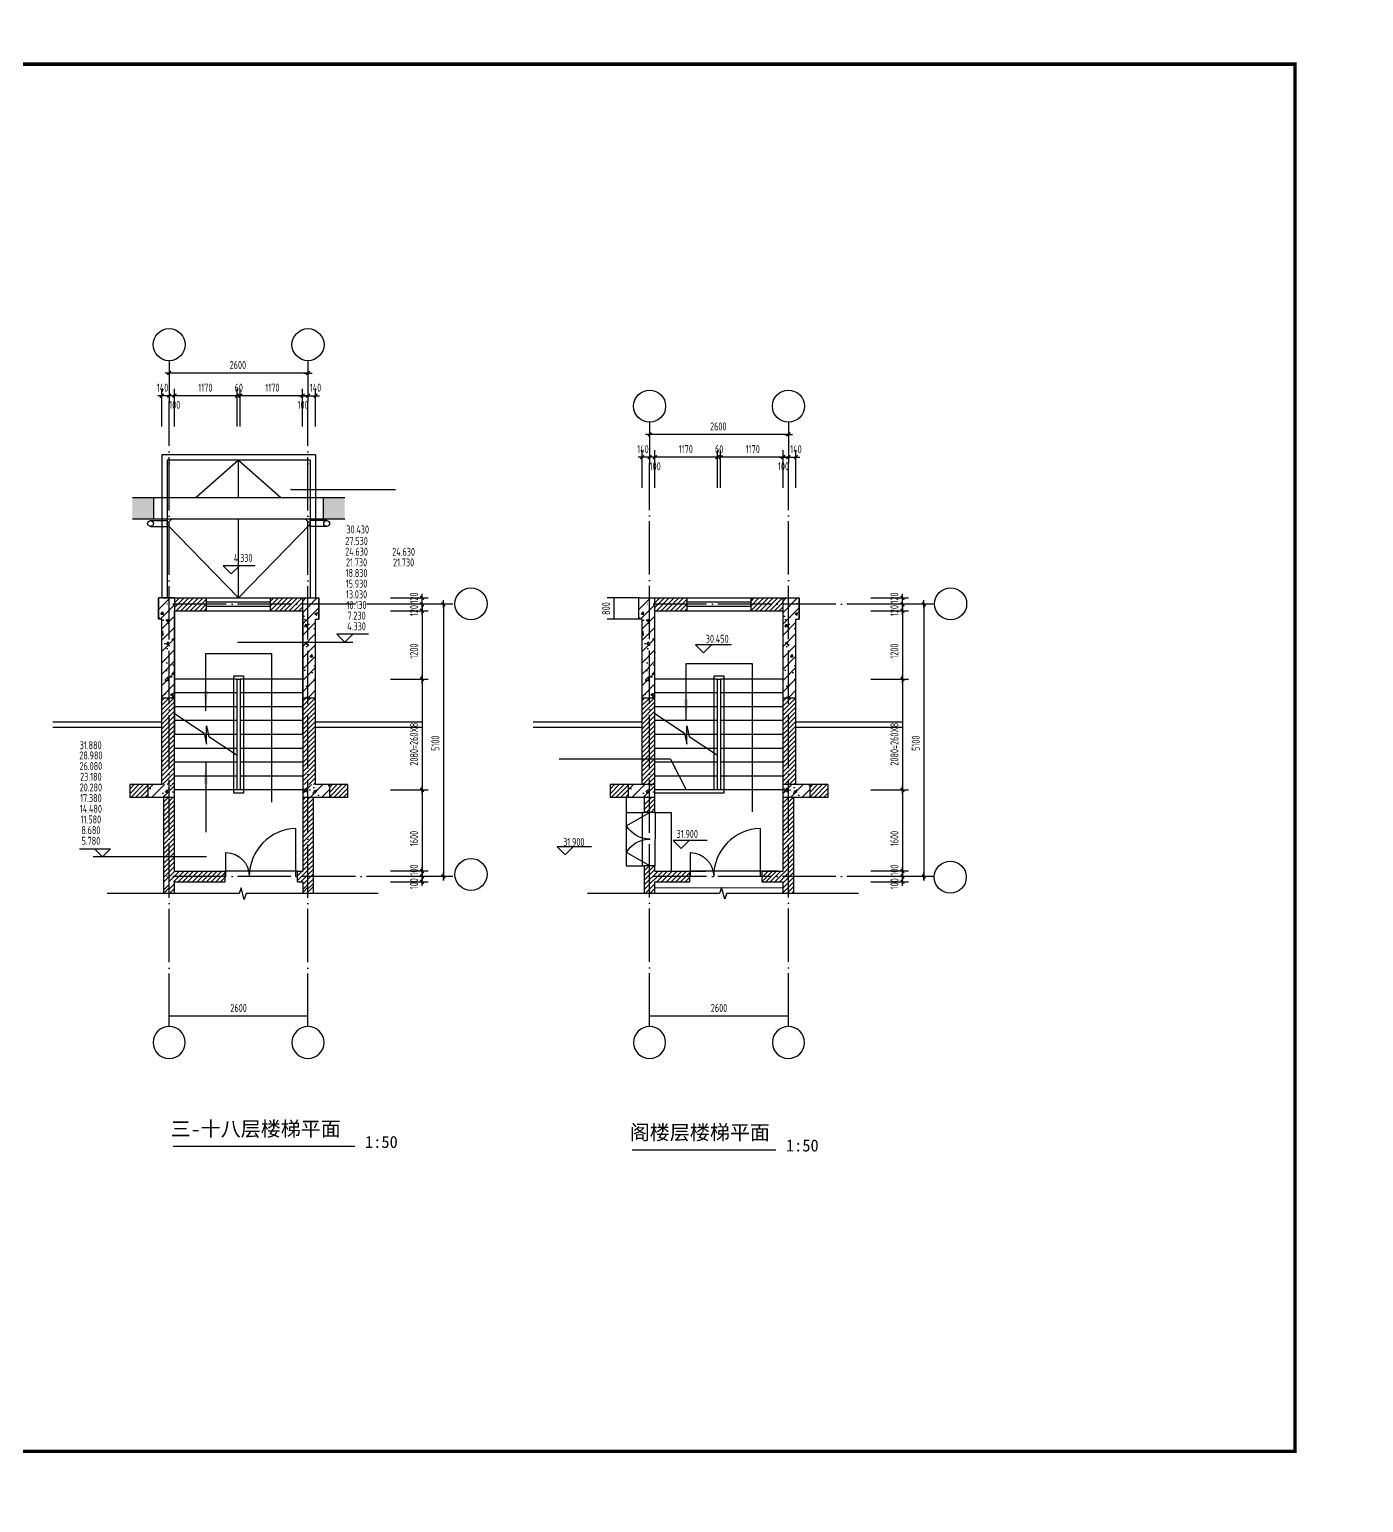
# Model space of a CAD drawing. Extents: x -726032 to 135930, y -151624 to 587044.
# Drawn here: x -198558 to -148574, y 331038 to 386256 of the extents above; entities that cross this region are included whole.
import ezdxf
from ezdxf.enums import TextEntityAlignment as Align

# ---------------------------------------------------------------- set-up
doc = ezdxf.new("R2010")
doc.units = 0
doc.header["$LTSCALE"] = 1000
doc.header["$MEASUREMENT"] = 0
doc.linetypes.add('DOTE', pattern=[2.42, 2, -0.2, 0.02, -0.2])
doc.layers.get('0').update_dxf_attribs({"linetype": 'CONTINUOUS'})
doc.layers.get('DEFPOINTS').update_dxf_attribs({"color": 1, "linetype": 'CONTINUOUS'})
for name, color, linetype in [('AXIS', 245, 'CONTINUOUS'), ('AXIS_TEXT', 7, 'CONTINUOUS'), ('COLUMN', 170, 'CONTINUOUS'), ('DOTE', 8, 'DOTE'), ('LAYER1', 7, 'CONTINUOUS'), ('PUB_DIM', 245, 'CONTINUOUS'), ('PUB_TITLE', 1, 'CONTINUOUS'), ('ROOF', 4, 'CONTINUOUS'), ('WALL', 255, 'CONTINUOUS'), ('WINDOW', 155, 'CONTINUOUS'), ('WINDOW_TEXT', 7, 'CONTINUOUS'), ('排水', 245, 'CONTINUOUS'), ('构架', 4, 'CONTINUOUS')]:
    doc.layers.add(name, color=color, linetype=linetype)
doc.styles.add('-黑体', font='')
doc.styles.add('COMPLEX', font='COMPLEX')
doc.styles.add('DIM_FONT', font='isocp.shx', dxfattribs={"width": 0.8})
doc.styles.add('SIMPLEX', font='SIMPLEX.SHX')
doc.styles.get('-黑体').set_extended_font_data('SimHei')
doc.dimstyles.new('AXIS', dxfattribs={"dimtxt": 300, "dimasz": 1, "dimexe": 250, "dimexo": 300, "dimgap": 150, "dimtad": 1, "dimdec": 0, "dimzin": 0, "dimdsep": 46, "dimtxsty": 'DIM_FONT', "dimcen": 0.09, "dimse1": 1, "dimse2": 1, "dimclrt": 142, "dimadec": 0, "dimazin": 0, "dimtfac": 1, "dimtdec": 0, "dimtix": 1, "dimtmove": 2, "dimatfit": 3, "dimfxl": 1, "dimtolj": 1, "dimtzin": 0, "dimarcsym": 0})
doc.dimstyles.new('DIMN', dxfattribs={"dimtxt": 300, "dimasz": 1, "dimexe": 250, "dimexo": 300, "dimgap": 150, "dimtad": 1, "dimdec": 0, "dimzin": 0, "dimdsep": 46, "dimtxsty": 'DIM_FONT', "dimcen": 0.09, "dimclrt": 142, "dimadec": 0, "dimazin": 0, "dimtfac": 1, "dimtdec": 0, "dimtix": 1, "dimtmove": 2, "dimatfit": 3, "dimfxl": 1, "dimtolj": 1, "dimtzin": 0, "dimarcsym": 0})
pattern_1 = [(45, (32439.67, 74168.53), (-212.13203, 212.13203), []), (50, (32439.7, 74168.5), (1075.8903, -94.1282), [112.5, -1237.5]), (355, (32439.7, 74168.5), (-208.127, 1128.2882), [90, -990]), (100.4514, (32529.3, 74160.7), (867.764, 1034.1593), [95.6103, -1051.7132]), (46.1842, (32439.7, 74468.5), (1600.8616, -248.2785), [168.75, -1856.25]), (96.6356, (32573.1, 74447.8), (1401.994, 1461.177), [143.4154, -1577.5695]), (351.1842, (32439.7, 74468.5), (1401.993, 1461.178), [135, -1485]), (21, (32589.7, 74393.5), (895.3606, -603.9283), [112.5, -1237.5]), (326, (32589.7, 74393.5), (364.973, 1087.725), [90, -990]), (71.4514, (32664.3, 74343.2), (1260.334, 483.7957), [95.6103, -1051.7132]), (37.5, (32439.67, 74168.53), (18.2398, 499.3408), [0, -978, 0, -1005, 0, -993.75]), (7.5, (32439.7, 74168.5), (394.6043, 591.6176), [0, -573, 0, -955.5, 0, -378.75]), (327.5, (32105.17, 74168.53), (800.73365, -33.8323), [0, -375, 0, -1170, 0, -1552.5]), (317.5, (31955.2, 74168.5), (874.7793, 150.1575), [0, -487.5, 0, -777, 0, -1102.5])]
pattern_2 = [(45, (14439.67, 74168.53), (-212.13203, 212.13203), []), (50, (14439.7, 74168.5), (1075.8903, -94.1282), [112.5, -1237.5]), (355, (14439.7, 74168.5), (-208.127, 1128.2882), [90, -990]), (100.4514, (14529.3, 74160.7), (867.764, 1034.1593), [95.6103, -1051.7132]), (46.1842, (14439.7, 74468.5), (1600.8616, -248.2785), [168.75, -1856.25]), (96.6356, (14573.1, 74447.8), (1401.994, 1461.177), [143.4154, -1577.5695]), (351.1842, (14439.7, 74468.5), (1401.993, 1461.178), [135, -1485]), (21, (14589.7, 74393.5), (895.3606, -603.9283), [112.5, -1237.5]), (326, (14589.7, 74393.5), (364.973, 1087.725), [90, -990]), (71.4514, (14664.3, 74343.2), (1260.334, 483.7957), [95.6103, -1051.7132]), (37.5, (14439.67, 74168.53), (18.2398, 499.3408), [0, -978, 0, -1005, 0, -993.75]), (7.5, (14439.7, 74168.5), (394.6043, 591.6176), [0, -573, 0, -955.5, 0, -378.75]), (327.5, (14105.17, 74168.53), (800.73365, -33.8323), [0, -375, 0, -1170, 0, -1552.5]), (317.5, (13955.2, 74168.5), (874.7793, 150.1575), [0, -487.5, 0, -777, 0, -1102.5])]

# ---------------------------------------------------------------- blocks, each defined once
blk = doc.blocks.new('_AXISO')
blk.add_circle((0, 0), 0.5)
at = {"layer": 'AXIS_TEXT', "style": 'COMPLEX', "width": 1.041667}
blk.add_attdef('A', text='', height=0.56, dxfattribs=at).set_placement((-0.25, -0.28), (0.25, -0.28), align=Align.FIT)
blk = doc.blocks.new('M_A2ZXL')
blk.add_line((-0.472, 0), (-0.472, -1))
blk.add_arc((-0.5, 0), 1, 271.6231, 0)
blk = doc.blocks.new('_ARROW')
blk.add_solid([(0, 0), (-1, 0.1), (-1, -0.1)])
blk = doc.blocks.new('*D2780')
at = {"layer": 'DEFPOINTS', "color": 0, "transparency": 16777216}
for p in [(-188122, 349278), (-193322, 348278), (-188122, 348278)]:
    blk.add_point(p, dxfattribs=at)
at = {"layer": 'PUB_DIM', "color": 0, "lineweight": -2, "transparency": 16777216}
blk.add_line((-193321, 349278), (-188123, 349278), dxfattribs=at)
at = {"layer": 'PUB_DIM', "color": 0, "transparency": 16777216}
for points in [[(-193321, 349278), (-193321, 349278), (-193322, 349278)], [(-188123, 349278), (-188123, 349278), (-188122, 349278)]]:
    blk.add_solid(points, dxfattribs=at)
at = {"layer": 'PUB_DIM', "color": 142, "transparency": 16777216, "insert": (-190722, 349578), "char_height": 300, "attachment_point": 5, "style": 'DIM_FONT'}
blk.add_mtext('\\A1;2600', dxfattribs=at)
blk = doc.blocks.new('_DIMX')
blk.add_line((-150, 0), (150, 0))
at = {"const_width": 50}
blk.add_lwpolyline([(-70, -70), (70, 70)], dxfattribs=at)
blk = doc.blocks.new('_WBLK')
for p, q in [((-0.5, 0.5), (0.5, 0.5)), ((0.5, 0.167), (-0.5, 0.167)), ((0.5, -0.167), (-0.5, -0.167)), ((-0.5, -0.5), (0.5, -0.5))]:
    blk.add_line(p, q)
at = {"layer": 'WINDOW_TEXT', "style": 'SIMPLEX', "flags": 9}
blk.add_attdef('A', text='', height=1, dxfattribs=at).set_placement((0, 1.5), align=Align.MIDDLE)
blk = doc.blocks.new('*D2781')
at = {"layer": 'DEFPOINTS', "color": 0, "transparency": 16777216}
for p in [(-170122, 349278), (-175322, 348278), (-170122, 348278)]:
    blk.add_point(p, dxfattribs=at)
at = {"layer": 'PUB_DIM', "color": 0, "lineweight": -2, "transparency": 16777216}
blk.add_line((-175321, 349278), (-170123, 349278), dxfattribs=at)
at = {"layer": 'PUB_DIM', "color": 0, "transparency": 16777216}
for points in [[(-175321, 349278), (-175321, 349278), (-175322, 349278)], [(-170123, 349278), (-170123, 349278), (-170122, 349278)]]:
    blk.add_solid(points, dxfattribs=at)
at = {"layer": 'PUB_DIM', "color": 142, "transparency": 16777216, "insert": (-172722, 349578), "char_height": 300, "attachment_point": 5, "style": 'DIM_FONT'}
blk.add_mtext('\\A1;2600', dxfattribs=at)
blk = doc.blocks.new('*D93')
at = {"layer": 'DEFPOINTS', "color": 0, "transparency": 16777216}
for p in [(-176657, 364948), (-175396, 364948), (-175396, 364148)]:
    blk.add_point(p, dxfattribs=at)
at = {"layer": 'PUB_DIM', "color": 0, "lineweight": -2, "transparency": 16777216}
for p, q in [((-175696, 364948), (-176907, 364948)), ((-176657, 364149), (-176657, 364947)), ((-175696, 364148), (-176907, 364148))]:
    blk.add_line(p, q, dxfattribs=at)
at = {"layer": 'PUB_DIM', "color": 0, "transparency": 16777216}
for points in [[(-176657, 364947), (-176657, 364947), (-176657, 364948)], [(-176657, 364149), (-176657, 364149), (-176657, 364148)]]:
    blk.add_solid(points, dxfattribs=at)
at = {"layer": 'PUB_DIM', "color": 142, "transparency": 16777216, "insert": (-176957, 364548), "char_height": 300, "attachment_point": 5, "rotation": 90, "style": 'DIM_FONT'}
blk.add_mtext('\\A1;800', dxfattribs=at)
blk = doc.blocks.new('M_A0GGR')
for p, q in [((-0.5, 0), (-0.25, -0.433)), ((0.5, 0), (0.25, -0.433))]:
    blk.add_line(p, q)
for centre, start, end in [((-0.5, 0), 300, 0), ((0.5, 0), 180, 240)]:
    blk.add_arc(centre, 0.5, start, end)

msp = doc.modelspace()

# ---------------------------------------------------------------- hatches: boundary and pattern name
h = msp.add_hatch(color=136)
h.paths.add_polyline_path([(-187542.4, 367907.6), (-186742.4, 367907.6), (-186742.4, 368707.6), (-187542.4, 368707.6)])
h.paths.add_polyline_path([(-193902.4, 367907.6), (-193902.4, 368707.6), (-194702.4, 368707.6), (-194702.4, 367907.6)])
h = msp.add_hatch()
h.set_pattern_fill('AN31C', color=136, scale=1500, style=0)
h.set_pattern_definition(pattern_2)
h.paths.add_polyline_path([(-193322.4, 364707.6), (-193121.8, 364707.6), (-193121.8, 364947.6), (-193322.4, 364947.6)])
h.paths.add_polyline_path([(-193721.8, 364147.6), (-193601.8, 364147.6), (-193601.8, 361207.6), (-193322.4, 361207.6), (-193322.4, 364947.6), (-193721.8, 364947.6)])
h.paths.add_polyline_path([(-193121.8, 364707.6), (-193322.4, 364707.6), (-193322.4, 361207.6), (-193121.8, 361207.6)])
h.paths.add_polyline_path([(-188122.4, 361207.6), (-187841.8, 361207.6), (-187841.8, 364147.6), (-187721.8, 364147.6), (-187721.8, 364707.6), (-188122.4, 364707.6)])
h.paths.add_polyline_path([(-188122.4, 364947.6), (-188122.4, 364707.6), (-187721.8, 364707.6), (-187721.8, 364947.6)])
h.paths.add_polyline_path([(-188321.8, 364707.6), (-188122.4, 364707.6), (-188122.4, 364947.6), (-188321.8, 364947.6)])
h.paths.add_polyline_path([(-188122.4, 364707.6), (-188321.8, 364707.6), (-188321.8, 361207.6), (-188122.4, 361207.6)])
h = msp.add_hatch()
h.set_pattern_fill('AN31C', color=136, scale=1500, style=0)
h.set_pattern_definition(pattern_1)
h.paths.add_polyline_path([(-175322.4, 364707.6), (-175121.8, 364707.6), (-175121.8, 364947.6), (-175322.4, 364947.6)])
h.paths.add_polyline_path([(-175721.8, 364147.6), (-175601.8, 364147.6), (-175601.8, 361207.6), (-175322.4, 361207.6), (-175322.4, 364947.6), (-175721.8, 364947.6)])
h.paths.add_polyline_path([(-175121.8, 364707.6), (-175322.4, 364707.6), (-175322.4, 361207.6), (-175121.8, 361207.6)])
h.paths.add_polyline_path([(-170122.4, 361207.6), (-169841.8, 361207.6), (-169841.8, 364147.6), (-169721.8, 364147.6), (-169721.8, 364707.6), (-170122.4, 364707.6)])
h.paths.add_polyline_path([(-170122.4, 364947.6), (-170122.4, 364707.6), (-169721.8, 364707.6), (-169721.8, 364947.6)])
h.paths.add_polyline_path([(-170321.8, 364707.6), (-170122.4, 364707.6), (-170122.4, 364947.6), (-170321.8, 364947.6)])
h.paths.add_polyline_path([(-170122.4, 364707.6), (-170321.8, 364707.6), (-170321.8, 361207.6), (-170122.4, 361207.6)])
h = msp.add_hatch()
h.set_pattern_fill('AN31C', color=136, scale=1500, style=0)
h.set_pattern_definition(pattern_2)
h.paths.add_polyline_path([(-193322.4, 357467.6), (-193322.4, 357947.6), (-194121.8, 357947.6), (-194121.8, 357467.6)])
h.paths.add_polyline_path([(-193322.4, 357467.6), (-193121.8, 357467.6), (-193121.8, 357947.6), (-193322.4, 357947.6)])
h.paths.add_polyline_path([(-188122.4, 357947.6), (-188321.8, 357947.6), (-188321.8, 357467.6), (-188122.4, 357467.6)])
h.paths.add_polyline_path([(-188122.4, 357947.6), (-188122.4, 357467.6), (-187321.8, 357467.6), (-187321.8, 357947.6)])
h = msp.add_hatch()
h.set_pattern_fill('AN31C', color=136, scale=1500, style=0)
h.set_pattern_definition(pattern_1)
h.paths.add_polyline_path([(-175322.4, 357467.6), (-175322.4, 357947.6), (-176121.8, 357947.6), (-176121.8, 357467.6)])
h.paths.add_polyline_path([(-175322.4, 357467.6), (-175121.8, 357467.6), (-175121.8, 357947.6), (-175322.4, 357947.6)])
h.paths.add_polyline_path([(-170122.4, 357947.6), (-170321.8, 357947.6), (-170321.8, 357467.6), (-170122.4, 357467.6)])
h.paths.add_polyline_path([(-170122.4, 357947.6), (-170122.4, 357467.6), (-169321.8, 357467.6), (-169321.8, 357947.6)])
at = {"layer": 'PUB_DIM'}
h = msp.add_hatch(dxfattribs=at)
h.set_pattern_fill('ANSI31', color=136, scale=1000, style=0)
h.set_pattern_definition([(45, (14439.67, 74168.53), (-88.388348, 88.388348), [])])
h.paths.add_polyline_path([(-191921.8, 364707.6), (-191921.8, 364947.6), (-193121.8, 364947.6), (-193121.8, 364707.6)])
h.paths.add_polyline_path([(-191921.8, 364467.6), (-191921.8, 364707.6), (-193121.8, 364707.6), (-193121.8, 364467.6)])
h.paths.add_polyline_path([(-189480.7, 364947.6), (-189521.8, 364906.4), (-189521.8, 364707.6), (-188321.8, 364707.6), (-188321.8, 364947.6)])
h.paths.add_polyline_path([(-189521.8, 364707.6), (-189521.8, 364467.6), (-188321.8, 364467.6), (-188321.8, 364707.6)])
h.paths.add_polyline_path([(-187841.8, 361207.6), (-188122.4, 361207.6), (-188122.4, 357947.6), (-187841.8, 357947.6)])
h.paths.add_polyline_path([(-188321.8, 357947.6), (-188122.4, 357947.6), (-188122.4, 361207.6), (-188321.8, 361207.6)])
h.paths.add_polyline_path([(-193121.8, 361207.6), (-193322.4, 361207.6), (-193322.4, 358483.7), (-193121.8, 358483.7)])
h.paths.add_polyline_path([(-193322.4, 361207.6), (-193601.8, 361207.6), (-193601.8, 358483.7), (-193322.4, 358483.7)])
h.paths.add_polyline_path([(-193322.4, 357947.6), (-193121.8, 357947.6), (-193121.8, 358483.7), (-193322.4, 358483.7)])
h.paths.add_polyline_path([(-193601.8, 357947.6), (-193322.4, 357947.6), (-193322.4, 358483.7), (-193601.8, 358483.7)])
h.paths.add_polyline_path([(-194801.8, 357947.6), (-194801.8, 357467.6), (-194121.8, 357467.6), (-194121.8, 357947.6)])
h.paths.add_polyline_path([(-186641.8, 357467.6), (-186641.8, 357947.6), (-187321.8, 357947.6), (-187321.8, 357467.6)])
h.paths.add_polyline_path([(-196814.2, 357755.1), (-194568.9, 357755.1), (-194568.9, 358497.6), (-196814.2, 358497.6)], flags=9)
h = msp.add_hatch(dxfattribs=at)
h.set_pattern_fill('ANSI31', color=136, scale=1000, style=0)
h.set_pattern_definition([(45, (32439.67, 74168.53), (-88.388348, 88.388348), [])])
h.paths.add_polyline_path([(-173921.8, 364707.6), (-173921.8, 364947.6), (-175121.8, 364947.6), (-175121.8, 364707.6)])
h.paths.add_polyline_path([(-173921.8, 364467.6), (-173921.8, 364707.6), (-175121.8, 364707.6), (-175121.8, 364467.6)])
h.paths.add_polyline_path([(-171480.7, 364947.6), (-171521.8, 364906.4), (-171521.8, 364707.6), (-170321.8, 364707.6), (-170321.8, 364947.6)])
h.paths.add_polyline_path([(-171521.8, 364707.6), (-171521.8, 364467.6), (-170321.8, 364467.6), (-170321.8, 364707.6)])
h.paths.add_polyline_path([(-169841.8, 361207.6), (-170122.4, 361207.6), (-170122.4, 357947.6), (-169841.8, 357947.6)])
h.paths.add_polyline_path([(-170321.8, 357947.6), (-170122.4, 357947.6), (-170122.4, 361207.6), (-170321.8, 361207.6)])
h.paths.add_polyline_path([(-175121.8, 361207.6), (-175322.4, 361207.6), (-175322.4, 358483.7), (-175121.8, 358483.7)])
h.paths.add_polyline_path([(-175322.4, 361207.6), (-175601.8, 361207.6), (-175601.8, 358483.7), (-175322.4, 358483.7)])
h.paths.add_polyline_path([(-175322.4, 357947.6), (-175121.8, 357947.6), (-175121.8, 358483.7), (-175322.4, 358483.7)])
h.paths.add_polyline_path([(-175601.8, 357947.6), (-175322.4, 357947.6), (-175322.4, 358483.7), (-175601.8, 358483.7)])
h.paths.add_polyline_path([(-176801.8, 357947.6), (-176801.8, 357467.6), (-176121.8, 357467.6), (-176121.8, 357947.6)])
h.paths.add_polyline_path([(-168641.8, 357467.6), (-168641.8, 357947.6), (-169321.8, 357947.6), (-169321.8, 357467.6)])
h.paths.add_polyline_path([(-178814.2, 357755.1), (-176568.9, 357755.1), (-176568.9, 358497.6), (-178814.2, 358497.6)], flags=9)

# ---------------------------------------------------------------- linework, layer by layer
at = {"color": 0, "linetype": 'ByBlock'}
for p, q in [((-188123.4, 373377.4), (-193321.4, 373377.4)), ((-188123.4, 372527.4), (-193321.4, 372527.4)), ((-170123.4, 371074.1), (-175321.4, 371074.1)), ((-170123.4, 370224.1), (-175321.4, 370224.1)), ((-183850.4, 364706.6), (-183850.4, 354508.6)), ((-183050.4, 364706.6), (-183050.4, 354508.6)), ((-165850.4, 364706.6), (-165850.4, 354508.6)), ((-165050.4, 364706.6), (-165050.4, 354508.6))]:
    msp.add_line(p, q, dxfattribs=at)
at = {"color": 136}
for p, q in [((-193602.4, 371371.6), (-193602.4, 372785.3)), ((-193122.4, 371371.6), (-193122.4, 372785.3)), ((-190781.8, 371371.6), (-190781.8, 372785.3)), ((-190661.8, 371371.6), (-190661.8, 372785.3)), ((-188322.4, 371371.6), (-188322.4, 372785.3)), ((-187842.4, 371371.6), (-187842.4, 372785.3)), ((-193602.4, 370307.6), (-193602.4, 364947.6)), ((-187842.4, 370307.6), (-193602.4, 370307.6)), ((-193402.4, 370107.6), (-193402.4, 364947.6)), ((-188042.4, 370107.6), (-193402.4, 370107.6)), ((-193322.4, 370023.4), (-193322.4, 369943.4)), ((-188122.4, 370023.4), (-188122.4, 369943.4)), ((-188042.4, 370107.6), (-188042.4, 364947.6)), ((-187842.4, 370307.6), (-187842.4, 364947.6)), ((-175602.4, 369068.4), (-175602.4, 370482)), ((-175122.4, 369068.4), (-175122.4, 370482)), ((-172781.8, 369068.4), (-172781.8, 370482)), ((-172661.8, 369068.4), (-172661.8, 370482)), ((-170322.4, 369068.4), (-170322.4, 370482)), ((-169842.4, 369068.4), (-169842.4, 370482)), ((-188757.9, 369015), (-184840.2, 369015)), ((-194702.4, 368707.6), (-186742.4, 368707.6)), ((-193902.4, 367907.6), (-193902.4, 368707.6)), ((-187542.4, 367907.6), (-187542.4, 368707.6)), ((-194702.4, 367907.6), (-186742.4, 367907.6)), ((-191921.8, 364564), (-192018.3, 364467.6)), ((-185032, 364947.6), (-183618.3, 364947.6)), ((-185032, 364467.6), (-183618.3, 364467.6)), ((-171480.7, 364947.6), (-171521.8, 364906.4)), ((-167032, 364947.6), (-165618.3, 364947.6)), ((-167032, 364467.6), (-165618.3, 364467.6)), ((-190746.6, 363282.9), (-186440.9, 363282.9)), ((-185032, 361907.6), (-183618.3, 361907.6)), ((-167032, 361907.6), (-165618.3, 361907.6)), ((-192011.2, 359860.5), (-193121.8, 360601)), ((-174011.2, 359860.5), (-175121.8, 360601)), ((-191925.9, 359466.4), (-191925.9, 360157.7)), ((-191925.9, 360157.7), (-191836.4, 359744.1)), ((-173925.9, 359466.4), (-173925.9, 360157.7)), ((-173925.9, 360157.7), (-173836.4, 359744.1)), ((-192011.2, 359860.5), (-191925.9, 359466.4)), ((-190781.8, 359041), (-191836.4, 359744.1)), ((-174011.2, 359860.5), (-173925.9, 359466.4)), ((-172781.8, 359041), (-173836.4, 359744.1)), ((-174535.6, 358907.8), (-178707.1, 358907.8)), ((-174535.6, 358907.8), (-173951.8, 357747.6)), ((-193361.4, 357467.6), (-193521.8, 357307.2)), ((-193184.7, 357467.6), (-193521.8, 357130.4)), ((-193121.8, 357353.6), (-193521.8, 356953.6)), ((-188234.9, 357467.6), (-188321.8, 357380.7)), ((-188058.1, 357467.6), (-188321.8, 357203.9)), ((-187921.8, 357427.1), (-188321.8, 357027.1)), ((-185032, 357747.6), (-183618.3, 357747.6)), ((-176200.7, 357467.6), (-176200.7, 354907.6)), ((-175248.4, 357467.6), (-175521.8, 357194.1)), ((-175121.8, 357417.3), (-175521.8, 357017.3)), ((-169921.8, 357314), (-170323, 356912.9)), ((-170298.6, 357467.6), (-170321.8, 357444.4)), ((-170121.8, 357467.6), (-170321.8, 357267.6)), ((-169945.1, 357467.6), (-170321.8, 357090.8)), ((-167032, 357747.6), (-165618.3, 357747.6)), ((-193121.8, 357176.9), (-193521.8, 356776.9)), ((-193121.8, 357000.1), (-193521.8, 356600.1)), ((-193121.8, 356823.3), (-193521.8, 356423.3)), ((-187921.8, 357250.3), (-188321.8, 356850.3)), ((-187921.8, 357073.6), (-188321.8, 356673.6)), ((-187921.8, 356896.8), (-188321.8, 356496.8)), ((-187921.8, 356720), (-188321.8, 356320)), ((-176200.7, 356907.6), (-175520.7, 356907.6)), ((-175600.7, 356907.6), (-175600.7, 354907.6)), ((-175468.9, 356907.6), (-175521.8, 356960.5)), ((-175121.8, 357240.6), (-175454.8, 356907.6)), ((-175121.8, 357063.8), (-175278, 356907.6)), ((-175120.7, 356907.6), (-175121.8, 354907.6)), ((-169923, 356959.3), (-170324.2, 356558.1)), ((-169923, 356782.5), (-170324.2, 356381.4)), ((-169921.8, 357137.3), (-170323, 356736.1)), ((-193121.8, 356646.5), (-193521.8, 356246.5)), ((-193121.8, 356469.7), (-193521.8, 356069.7)), ((-193121.8, 356293), (-193521.8, 355893)), ((-187921.8, 356543.2), (-188321.8, 356143.2)), ((-187921.8, 356366.4), (-188321.8, 355966.4)), ((-187921.8, 356189.7), (-188321.8, 355789.7)), ((-169924.2, 356604.6), (-170325.4, 356203.4)), ((-169924.2, 356427.8), (-170325.4, 356026.6)), ((-169923, 356252.2), (-170324.2, 355851)), ((-193121.8, 356116.2), (-193521.8, 355716.2)), ((-193121.8, 355939.4), (-193521.8, 355539.4)), ((-193121.8, 355762.6), (-193521.8, 355362.6)), ((-187921.8, 356012.9), (-188321.8, 355612.9)), ((-187921.8, 355836.1), (-188321.8, 355436.1)), ((-187921.8, 355659.3), (-188321.8, 355259.3)), ((-169923, 356075.4), (-170324.2, 355674.2)), ((-169923, 355898.6), (-170324.2, 355497.5)), ((-169923, 355721.9), (-170324.2, 355320.7)), ((-191940.3, 355243.7), (-196174.7, 355243.7)), ((-193121.8, 355585.9), (-193521.8, 355185.9)), ((-193121.8, 355409.1), (-193521.8, 355009.1)), ((-193121.8, 355232.3), (-193521.8, 354832.3)), ((-193121.8, 355055.5), (-193521.8, 354655.5)), ((-187921.8, 355482.6), (-188321.8, 355082.6)), ((-187921.8, 355305.8), (-188321.8, 354905.8)), ((-187921.8, 355129), (-188321.8, 354729)), ((-169924.2, 355543.9), (-170325.4, 355142.7)), ((-169924.2, 355367.1), (-170325.4, 354966)), ((-170321.8, 354792.7), (-169921.8, 355192.7)), ((-193121.8, 354878.8), (-193521.8, 354478.8)), ((-193116.2, 354707.6), (-193521.8, 354302)), ((-192939.5, 354707.6), (-193339.5, 354307.6)), ((-192762.7, 354707.6), (-193162.7, 354307.6)), ((-192585.9, 354707.6), (-192985.9, 354307.6)), ((-192409.1, 354707.6), (-192809.1, 354307.6)), ((-192232.3, 354707.6), (-192632.3, 354307.6)), ((-192055.6, 354707.6), (-192455.6, 354307.6)), ((-191878.8, 354707.6), (-192278.8, 354307.6)), ((-191702, 354707.6), (-192102, 354307.6)), ((-191525.2, 354707.6), (-191925.2, 354307.6)), ((-191348.5, 354707.6), (-191748.5, 354307.6)), ((-191221.8, 354657.4), (-191571.7, 354307.6)), ((-188521.8, 354707.6), (-191221.8, 354707.6)), ((-187921.8, 354952.2), (-188521.8, 354352.2)), ((-188520, 354707.6), (-188521.8, 354705.8)), ((-188343.3, 354707.6), (-188521.8, 354529)), ((-187921.8, 354775.5), (-188389.7, 354307.6)), ((-187921.8, 354598.7), (-188321.8, 354198.7)), ((-183618.3, 354707.6), (-185032, 354707.6)), ((-176200.7, 354907.6), (-175520.7, 354907.6)), ((-175510.3, 354907.6), (-175521.8, 354896)), ((-175333.5, 354907.6), (-175521.8, 354719.2)), ((-175156.7, 354907.6), (-175521.8, 354542.5)), ((-175121.8, 354765.7), (-175521.8, 354365.7)), ((-175521.8, 354188.9), (-175003.2, 354707.6)), ((-175521.8, 354012.1), (-174826.4, 354707.6)), ((-174649.6, 354707.6), (-175049.6, 354307.6)), ((-174472.8, 354707.6), (-174872.8, 354307.6)), ((-174296.1, 354707.6), (-174696.1, 354307.6)), ((-174119.3, 354707.6), (-174519.3, 354307.6)), ((-173942.5, 354707.6), (-174342.5, 354307.6)), ((-173821.8, 354651.5), (-174165.7, 354307.6)), ((-170521.8, 354707.6), (-173821.8, 354707.6)), ((-171121.8, 354465.6), (-170879.8, 354707.6)), ((-171121.3, 354307.6), (-170721.3, 354707.6)), ((-170973.4, 354307.6), (-170573.4, 354707.6)), ((-170807, 354307.6), (-170407, 354707.6)), ((-169921.8, 355015.9), (-170630.2, 354307.6)), ((-169921.8, 354839.2), (-170453.4, 354307.6)), ((-170321.8, 354262.4), (-169921.8, 354662.4)), ((-165618.3, 354707.6), (-167032, 354707.6)), ((-193534.6, 353863.3), (-193346.8, 354051.1)), ((-193521.8, 354004.7), (-193322.4, 354204.1)), ((-193322.4, 354027.3), (-193121.8, 354227.9)), ((-193322.4, 353850.5), (-193121.8, 354051.1)), ((-191221.8, 354480.7), (-191394.9, 354307.6)), ((-190629.5, 354083.3), (-190699.5, 353863.3)), ((-190509.5, 353643.3), (-190629.5, 354083.3)), ((-187922.4, 354421.3), (-188321.8, 354021.9)), ((-188321.8, 353901.4), (-188122.4, 354100.8)), ((-188183.1, 353863.3), (-187922.4, 354124)), ((-188122.4, 354044.5), (-187922.4, 354244.5)), ((-185032, 354307.6), (-183618.3, 354307.6)), ((-175121.8, 354235.4), (-175487.7, 353869.5)), ((-175121.8, 354058.6), (-175310.9, 353869.5)), ((-173821.8, 354474.7), (-173988.9, 354307.6)), ((-172629.5, 354089.5), (-172699.5, 353869.5)), ((-172509.5, 353649.5), (-172629.5, 354089.5)), ((-169921.8, 354485.6), (-170321.8, 354085.6)), ((-169921.8, 354308.8), (-170321.8, 353908.8)), ((-170184.4, 353869.5), (-169921.8, 354132.1)), ((-170007.6, 353869.5), (-169921.8, 353955.3)), ((-167032, 354307.6), (-165618.3, 354307.6)), ((-190699.5, 353863.3), (-195646.6, 353863.3)), ((-190439.5, 353863.3), (-190509.5, 353643.3)), ((-185492.4, 353863.3), (-190439.5, 353863.3)), ((-172699.5, 353869.5), (-177646.6, 353869.5)), ((-172439.5, 353869.5), (-172509.5, 353649.5)), ((-167492.4, 353869.5), (-172439.5, 353869.5))]:
    msp.add_line(p, q, dxfattribs=at)
at = {"color": 124}
for p, q in [((-194023.2, 367845), (-193380.3, 367845)), ((-187421.6, 367845), (-188064.5, 367845)), ((-194023.2, 367625), (-193380.3, 367625)), ((-187421.6, 367625), (-188064.5, 367625))]:
    msp.add_line(p, q, dxfattribs=at)
msp.add_line((-187841.3, 364147.6), (-187841.8, 364147.1))
at = {"color": 144}
for p, q in [((-190781.8, 361907.6), (-193121.8, 361907.6)), ((-190901.8, 357627.6), (-190901.8, 362027.6)), ((-190901.8, 362027.6), (-190541.8, 362027.6)), ((-188321.8, 361907.6), (-190661.8, 361907.6)), ((-190541.8, 362027.6), (-190541.8, 357627.6)), ((-172781.8, 361907.6), (-175121.8, 361907.6)), ((-172901.8, 357747.6), (-172901.8, 362027.6)), ((-172901.8, 362027.6), (-172541.8, 362027.6)), ((-170321.8, 361907.6), (-172661.8, 361907.6)), ((-172541.8, 362027.6), (-172541.8, 357627.6)), ((-190781.8, 361387.6), (-193121.8, 361387.6)), ((-188321.8, 361387.6), (-190661.8, 361387.6)), ((-172781.8, 361387.6), (-175121.8, 361387.6)), ((-170321.8, 361387.6), (-172661.8, 361387.6)), ((-190781.8, 360867.6), (-193121.8, 360867.6)), ((-188321.8, 360867.6), (-190661.8, 360867.6)), ((-172781.8, 360867.6), (-175121.8, 360867.6)), ((-170321.8, 360867.6), (-172661.8, 360867.6)), ((-190781.8, 360347.6), (-193121.8, 360347.6)), ((-188321.8, 360347.6), (-190661.8, 360347.6)), ((-172781.8, 360347.6), (-175121.8, 360347.6)), ((-170321.8, 360347.6), (-172661.8, 360347.6)), ((-190781.8, 359827.6), (-193121.8, 359827.6)), ((-188321.8, 359827.6), (-190661.8, 359827.6)), ((-172781.8, 359827.6), (-175121.8, 359827.6)), ((-170321.8, 359827.6), (-172661.8, 359827.6)), ((-190781.8, 359307.6), (-193121.8, 359307.6)), ((-188321.8, 359307.6), (-190661.8, 359307.6)), ((-172781.8, 359307.6), (-175121.8, 359307.6)), ((-170321.8, 359307.6), (-172661.8, 359307.6)), ((-190781.8, 358787.6), (-193121.8, 358787.6)), ((-188321.8, 358787.6), (-190661.8, 358787.6)), ((-172781.8, 358787.6), (-175121.8, 358787.6)), ((-170321.8, 358787.6), (-172661.8, 358787.6)), ((-190781.8, 358267.6), (-193121.8, 358267.6)), ((-188321.8, 358267.6), (-190661.8, 358267.6)), ((-172781.8, 358267.6), (-175121.8, 358267.6)), ((-170321.8, 358267.6), (-172661.8, 358267.6)), ((-190781.8, 357747.6), (-193121.8, 357747.6)), ((-190541.8, 357627.6), (-190901.8, 357627.6)), ((-188321.8, 357747.6), (-190661.8, 357747.6)), ((-172781.8, 357747.6), (-175121.8, 357747.6)), ((-172541.8, 357627.6), (-175121.8, 357627.6)), ((-170321.8, 357747.6), (-172661.8, 357747.6))]:
    msp.add_line(p, q, dxfattribs=at)
at = {"color": 136, "const_width": 25}
for points in [[(-188770.4, 369015, 1), (-188745.4, 369015, 1)], [(-190759.1, 363282.9, 1), (-190734.1, 363282.9, 1)], [(-191952.8, 355243.7, 1), (-191927.8, 355243.7, 1)]]:
    msp.add_lwpolyline(points, format="xyb", close=True, dxfattribs=at)
at = {"color": 144}
for points in [[(-190661.8, 357747.6), (-190781.8, 357747.6), (-190781.8, 361907.6), (-190661.8, 361907.6)], [(-172661.8, 357747.6), (-172781.8, 357747.6), (-172781.8, 361907.6), (-172661.8, 361907.6)]]:
    msp.add_lwpolyline(points, close=True, dxfattribs=at)
at = {"color": 136}
msp.add_lwpolyline([(-175120.7, 356907.6), (-174520.7, 356907.6), (-174520.7, 354707.6)], dxfattribs=at)
at = {"color": 124}
for centre in [(-194023.2, 367735), (-187421.6, 367735)]:
    msp.add_circle(centre, 110, dxfattribs=at)
at = {"layer": 'AXIS', "color": 146}
for p, q in [((-193322.4, 373840.4), (-193322.4, 372304.6)), ((-188122.4, 373840.4), (-188122.4, 372304.6)), ((-175322.4, 371537.1), (-175322.4, 370001.4)), ((-170122.4, 371537.1), (-170122.4, 370001.4)), ((-182695.8, 364707.6), (-183927.6, 364707.6)), ((-164695.8, 364707.6), (-165927.6, 364707.6)), ((-182695.8, 354507.6), (-183927.6, 354507.6)), ((-164695.8, 354507.6), (-165927.6, 354507.6))]:
    msp.add_line(p, q, dxfattribs=at)
at = {"layer": 'COLUMN', "color": 255}
for p, q in [((-193121.8, 364947.6), (-193721.8, 364947.6)), ((-193721.8, 364947.6), (-193721.8, 364147.6)), ((-193121.8, 364947.6), (-193121.8, 359867.6)), ((-188321.8, 359867.6), (-188321.8, 364947.6)), ((-187721.8, 364147.6), (-187721.8, 364947.6)), ((-187841.3, 364147.6), (-187721.8, 364147.6))]:
    msp.add_line(p, q, dxfattribs=at)
at = {"layer": 'DOTE'}
for p, q in [((-193322.4, 348869.2), (-193322.4, 372304.6)), ((-188122.4, 348869.2), (-188122.4, 372304.6)), ((-175322.4, 348881.2), (-175322.4, 370001.4)), ((-170122.4, 348881.2), (-170122.4, 370001.4)), ((-183927.6, 364707.6), (-193521.8, 364707.6)), ((-165927.6, 364707.6), (-175521.8, 364707.6)), ((-183927.6, 354507.6), (-193521.8, 354507.6)), ((-165927.6, 354507.6), (-175521.8, 354507.6))]:
    msp.add_line(p, q, dxfattribs=at)
at = {"layer": 'LAYER1', "color": 136}
for p, q in [((-190722.4, 370107.6), (-192310.4, 368707.6)), ((-190722.4, 370107.6), (-189134.5, 368707.6)), ((-190722.4, 368707.6), (-190722.4, 370107.6)), ((-193217.8, 367907.6), (-193419.3, 367729.9)), ((-190722.4, 364947.6), (-190722.4, 367907.6)), ((-188227, 367907.6), (-188025.5, 367729.9)), ((-193419.3, 367729.9), (-190722.4, 364947.6)), ((-188025.5, 367729.9), (-190722.4, 364947.6))]:
    msp.add_line(p, q, dxfattribs=at)
at = {"layer": 'PUB_DIM', "color": 136}
for p, q in [((-190995, 365848.8), (-191295, 366148.8)), ((-190106.8, 366148.8), (-191295, 366148.8)), ((-190695, 366148.8), (-190995, 365848.8)), ((-185859.1, 363582.9), (-187047.3, 363582.9)), ((-186747.3, 363282.9), (-187047.3, 363582.9)), ((-186447.3, 363582.9), (-186747.3, 363282.9)), ((-173308.3, 362893.6), (-173608.3, 363193.6)), ((-172252.1, 363193.6), (-173608.3, 363193.6)), ((-173008.3, 363193.6), (-173308.3, 362893.6)), ((-178486.7, 355313.3), (-178786.7, 355613.3)), ((-177501.7, 355613.3), (-178786.7, 355613.3)), ((-178186.7, 355613.3), (-178486.7, 355313.3)), ((-174144.3, 355557.5), (-174444.3, 355857.5)), ((-173160.2, 355857.5), (-174444.3, 355857.5)), ((-173844.3, 355857.5), (-174144.3, 355557.5)), ((-196689.4, 355543.7), (-195525.2, 355543.7)), ((-196125.2, 355543.7), (-195825.2, 355243.7)), ((-195825.2, 355243.7), (-195525.2, 355543.7))]:
    msp.add_line(p, q, dxfattribs=at)
for points in [[(-191951.8, 360715.7), (-191951.8, 362860.9), (-189484.2, 362860.9), (-189484.2, 357295.6)], [(-173951.8, 360347.6), (-173951.8, 362492.7), (-171484.2, 362492.7), (-171484.2, 356927.4)], [(-191951.8, 358787.6), (-191951.8, 356166.8)]]:
    msp.add_lwpolyline(points, dxfattribs=at)
at = {"layer": 'PUB_TITLE'}
for points, const_width in [([(-246431.3, 331655.6), (-149841.3, 331655.6), (-149841.3, 386255.6), (-246431.3, 386255.6)], 0.234), ([(-149841.3, 331655.6), (-53251.3, 331655.6), (-53251.3, 386255.6), (-149841.3, 386255.6)], 0.234), ([(-243831.3, 332955.6), (-151141.3, 332955.6), (-151141.3, 384955.6), (-243831.3, 384955.6)], 130), ([(-246431.3, 262619.9), (-149841.3, 262619.9), (-149841.3, 331655.6), (-246431.3, 331655.6)], 0.234), ([(-149841.3, 262619.9), (-53251.3, 262619.9), (-53251.3, 331655.6), (-149841.3, 331655.6)], 0.234)]:
    msp.add_lwpolyline(points, close=True, dxfattribs=dict(at, const_width=const_width))
at = {"layer": 'ROOF'}
for p, q in [((-193601.8, 361207.6), (-193121.8, 361207.6)), ((-188321.8, 361207.6), (-187841.8, 361207.6)), ((-175601.8, 361207.6), (-175121.8, 361207.6)), ((-170321.8, 361207.6), (-169841.8, 361207.6)), ((-197681.3, 360307.1), (-193601.3, 360307.1)), ((-197681.3, 360107.1), (-193601.3, 360107.1)), ((-187841.3, 360307.1), (-183849.9, 360307.1)), ((-187841.3, 360107.1), (-183849.9, 360107.1)), ((-179681.3, 360307.1), (-175601.3, 360307.1)), ((-179681.3, 360107.1), (-175601.3, 360107.1)), ((-169841.3, 360307.1), (-165849.9, 360307.1)), ((-169841.3, 360107.1), (-165849.9, 360107.1))]:
    msp.add_line(p, q, dxfattribs=at)
at = {"layer": 'WALL'}
for p, q in [((-193721.8, 364147.6), (-193721.8, 364947.6)), ((-193601.8, 364947.6), (-191921.8, 364947.6)), ((-193121.8, 354707.6), (-193121.8, 364467.6)), ((-193121.8, 364467.6), (-191921.8, 364467.6)), ((-191921.8, 364467.6), (-191921.8, 364947.6)), ((-189521.8, 364467.6), (-189521.8, 364947.6)), ((-189521.8, 364947.6), (-187721.8, 364947.6)), ((-189521.8, 364467.6), (-188321.8, 364467.6)), ((-188321.8, 364467.6), (-188321.8, 354707.6)), ((-187721.8, 364947.6), (-187721.8, 364147.6)), ((-175721.8, 364947.6), (-173921.8, 364947.6)), ((-175721.8, 364147.6), (-175721.8, 364947.6)), ((-175121.8, 356907.6), (-175121.8, 364947.6)), ((-175121.8, 364467.6), (-173921.8, 364467.6)), ((-173921.8, 364467.6), (-173921.8, 364947.6)), ((-171521.8, 364467.6), (-171521.8, 364947.6)), ((-171521.8, 364947.6), (-169721.8, 364947.6)), ((-171521.8, 364467.6), (-170321.8, 364467.6)), ((-170321.8, 356907.6), (-170321.8, 364947.6)), ((-169721.8, 364947.6), (-169721.8, 364147.6)), ((-169721.8, 364147.6), (-169721.8, 364947.6)), ((-193602.3, 364147.6), (-193721.8, 364147.6)), ((-193602.3, 364147.6), (-193601.8, 364147.1)), ((-193601.8, 357948.1), (-193601.8, 364147.1)), ((-187841.8, 364147.6), (-187721.8, 364147.6)), ((-187841.8, 357948.1), (-187841.8, 364147.1)), ((-175601.8, 364147.6), (-175721.8, 364147.6)), ((-175601.8, 357948.1), (-175601.8, 364147.6)), ((-169841.8, 357948.1), (-169841.8, 364147.6)), ((-169841.8, 364147.6), (-169721.8, 364147.6)), ((-193602.3, 357947.6), (-194801.8, 357947.6)), ((-194801.8, 357947.6), (-194801.8, 357467.6)), ((-194121.8, 357947.6), (-194121.8, 357467.6)), ((-186641.8, 357947.6), (-187841.3, 357947.6)), ((-187321.8, 357947.6), (-187321.8, 357467.6)), ((-186641.8, 357947.6), (-186641.8, 357467.6)), ((-175121.8, 357947.6), (-176801.8, 357947.6)), ((-176801.8, 357947.6), (-176801.8, 357467.6)), ((-176121.8, 357947.6), (-176121.8, 357467.6)), ((-168641.8, 357947.6), (-170321.8, 357947.6)), ((-169841.3, 357947.6), (-169841.8, 357948.1)), ((-168641.8, 357947.6), (-169841.3, 357947.6)), ((-169321.8, 357947.6), (-169321.8, 357467.6)), ((-168641.8, 357947.6), (-168641.8, 357467.6)), ((-193121.8, 357467.6), (-194801.8, 357467.6)), ((-193521.8, 353863.3), (-193521.8, 357467.6)), ((-186641.8, 357467.6), (-188321.8, 357467.6)), ((-187921.8, 353863.3), (-187921.8, 357467.6)), ((-175121.8, 357467.6), (-176801.8, 357467.6)), ((-175521.8, 357467.6), (-175521.8, 356907.6)), ((-168641.8, 357467.6), (-170321.8, 357467.6)), ((-169921.8, 353869.5), (-169921.8, 357467.6)), ((-175120.7, 356907.6), (-175520.7, 356907.6)), ((-170323, 354707.6), (-170323, 356912.9)), ((-193121.8, 354707.6), (-191221.8, 354707.6)), ((-191221.8, 354307.6), (-191221.8, 354707.6)), ((-188521.8, 354307.6), (-188521.8, 354707.6)), ((-188521.8, 354707.6), (-188321.8, 354707.6)), ((-175521.8, 354907.6), (-175521.8, 353869.5)), ((-175120.7, 354907.6), (-175520.7, 354907.6)), ((-175121.8, 354707.6), (-175121.8, 354907.6)), ((-175121.8, 354708.1), (-175121.3, 354707.6)), ((-175121.8, 354707.6), (-173221.8, 354707.6)), ((-173821.8, 354308.1), (-173821.8, 354707.6)), ((-171121.8, 354707.6), (-171121.8, 354307.6)), ((-171121.3, 354707.6), (-171121.8, 354707.1)), ((-171121.3, 354707.6), (-170321.8, 354707.6)), ((-170321.8, 354707.6), (-170321.8, 354907.6)), ((-193521.8, 354308.1), (-193521.3, 354307.6)), ((-193121.8, 353863.3), (-193121.8, 354307.6)), ((-193121.8, 354307.6), (-191221.8, 354307.6)), ((-188521.8, 354307.6), (-188321.8, 354307.6)), ((-188321.8, 354307.6), (-188321.8, 353863.3)), ((-175121.3, 354307.6), (-175121.8, 354307.1)), ((-175121.8, 353869.5), (-175121.8, 354307.1)), ((-175121.3, 354307.6), (-173822.3, 354307.6)), ((-173821.8, 354308.1), (-173822.3, 354307.6)), ((-171121.8, 354308.1), (-171121.3, 354307.6)), ((-171121.3, 354307.6), (-170322.3, 354307.6)), ((-170322.3, 354307.6), (-170321.8, 354307.1)), ((-170321.8, 353869.5), (-170321.8, 354307.1))]:
    msp.add_line(p, q, dxfattribs=at)
at = {"layer": '排水'}
msp.add_line((-175121.8, 354088.3), (-170321.8, 354085.6), dxfattribs=at)
at = {"layer": '构架', "const_width": 50}
for points in [[(-193185.9, 344390.2), (-186360.4, 344390.2)], [(-175983.8, 344258.2), (-170589.5, 344258.2)]]:
    msp.add_lwpolyline(points, dxfattribs=at)

# ---------------------------------------------------------------- block references
at = {"color": 0, "linetype": 'ByBlock'}
for p, rotation in [((-193322.4, 373377.4), 180), ((-193602.4, 372527.4), 180), ((-193322.4, 372527.4), 180), ((-193122.4, 372527.4), 180), ((-190781.8, 372527.4), 180), ((-190661.8, 372527.4), 180), ((-175322.4, 371074.1), 180), ((-175602.4, 370224.1), 180), ((-175322.4, 370224.1), 180), ((-175122.4, 370224.1), 180), ((-172781.8, 370224.1), 180), ((-172661.8, 370224.1), 180), ((-183850.4, 364947.6), 90), ((-165850.4, 364947.6), 90), ((-183850.4, 364707.6), 90), ((-183850.4, 364467.6), 90), ((-183050.4, 364707.6), 90), ((-165850.4, 364707.6), 90), ((-165850.4, 364467.6), 90), ((-165050.4, 364707.6), 90), ((-183850.4, 361907.6), 90), ((-165850.4, 361907.6), 90), ((-183850.4, 357747.6), 90), ((-165850.4, 357747.6), 90), ((-183850.4, 354707.6), 90), ((-183850.4, 354507.6), 90), ((-183850.4, 354507.6), 270), ((-183050.4, 354507.6), 90), ((-183050.4, 354507.6), 270), ((-165850.4, 354707.6), 90), ((-165850.4, 354507.6), 90), ((-165850.4, 354507.6), 270), ((-165050.4, 354507.6), 90), ((-165050.4, 354507.6), 270), ((-183850.4, 354307.6), 90), ((-165850.4, 354307.6), 90)]:
    msp.add_blockref('_DIMX', p, dxfattribs=dict(at, rotation=rotation))
for p in [(-188122.4, 373377.4), (-188321.4, 372527.4), (-188122.4, 372527.4), (-187841.4, 372527.4), (-170122.4, 371074.1), (-170321.4, 370224.1), (-170122.4, 370224.1), (-169841.4, 370224.1)]:
    msp.add_blockref('_DIMX', p, dxfattribs=at)
at = {"layer": 'AXIS', "color": 146, "xscale": 1200, "yscale": 1200, "zscale": 1200}
for p in [(-193322.4, 374440.4), (-188122.4, 374440.4), (-175322.4, 372137.1), (-170122.4, 372137.1), (-182014.8, 364726.2), (-164043.5, 364726.2), (-182014.8, 354583.6), (-164056.9, 354482.2)]:
    msp.add_blockref('_AXISO', p, dxfattribs=at)
at = {"layer": 'AXIS', "color": 146, "xscale": -1200, "yscale": 1200, "zscale": 1200, "rotation": 180}
for p in [(-193322.4, 348280.5), (-188122.4, 348280.5), (-175322.4, 348280.5), (-170122.4, 348280.5)]:
    msp.add_blockref('_AXISO', p, dxfattribs=at)
at = {"layer": 'PUB_DIM', "color": 136, "xscale": 800, "yscale": 800, "zscale": 800}
for p, rotation in [((-191951.8, 360659.6), 270), ((-173951.8, 360347.6), 270), ((-191951.8, 358787.6), 90)]:
    msp.add_blockref('_ARROW', p, dxfattribs=dict(at, rotation=rotation))
at = {"layer": 'WINDOW'}
for name, p, xscale, yscale, zscale in [('_WBLK', (-190721.8, 364707.6), 2400, 479.9999999999998, 2400), ('_WBLK', (-172721.8, 364707.6), 2400, 479.9999999999998, 2400), ('M_A2ZXL', (-189421.8, 354507.6), -1800, -1800, 1800), ('M_A2ZXL', (-172021.8, 354507.6), -1800, -1800, 1800), ('M_A2ZXL', (-190771.8, 354507.6), 900, -900, 900), ('M_A2ZXL', (-173371.8, 354507.6), 900, -900, 900)]:
    msp.add_blockref(name, p, dxfattribs=dict(at, xscale=xscale, yscale=yscale, zscale=zscale))
at = {"layer": 'WINDOW', "xscale": -2000, "yscale": 2000, "zscale": 2000, "rotation": 270}
msp.add_blockref('M_A0GGR', (-175320.7, 355907.6), dxfattribs=at)

# ---------------------------------------------------------------- texts
at = {"color": 7, "style": 'DIM_FONT', "width": 0.8}
for s, p in [('2600', (-191058.5, 373527.4)), ('140', (-193787.8, 372677.4)), ('1170', (-192232.1, 372677.4)), ('60', (-190873.3, 372677.4)), ('1170', (-189721.7, 372677.4)), ('140', (-188055.6, 372677.4)), ('100', (-193322.6, 372034.7)), ('100', (-188513.9, 372034.7)), ('2600', (-173058.5, 371224.2)), ('140', (-175787.8, 370374.2)), ('1170', (-174232.1, 370374.2)), ('60', (-172873.3, 370374.2)), ('1170', (-171721.7, 370374.2)), ('140', (-170055.6, 370374.2)), ('100', (-175322.6, 369731.4)), ('100', (-170513.9, 369731.4))]:
    msp.add_text(s, height=300, dxfattribs=at).set_placement(p)
for s, p in [('120', (-184000.5, 364736.5)), ('120', (-166000.5, 364736.5)), ('120', (-184000.5, 364265.4)), ('120', (-166000.5, 364265.4)), ('1200', (-184000.5, 362670.3)), ('1200', (-166000.5, 362670.3)), ('2080=260X8', (-184000.5, 358660.3)), ('2080=260X8', (-166000.5, 358660.3)), ('5100', (-183200.5, 359211.5)), ('5100', (-165200.5, 359211.5)), ('1600', (-184000.5, 355640.5)), ('1600', (-166000.5, 355640.5)), ('100', (-184000.5, 354536.5)), ('100', (-166000.5, 354536.5)), ('100', (-184000.5, 354025.4)), ('100', (-166000.5, 354025.4))]:
    msp.add_text(s, height=300, rotation=90, dxfattribs=at).set_placement(p)
at = {"layer": 'AXIS', "style": '-黑体'}
for s, height, p in [('三-十八层楼梯平面', 550, (-193268.6, 344769.7)), ('阁楼层楼梯平面', 550, (-176066.5, 344637.7)), ('1:50', 450, (-185984.1, 344329.7)), ('1:50', 450, (-170213.2, 344197.7))]:
    msp.add_text(s, height=height, dxfattribs=at).set_placement(p)
at = {"layer": 'PUB_DIM', "color": 136, "style": 'DIM_FONT', "width": 0.8}
for s, p in [('27.530', (-186303.2, 367082.9)), ('30.430', (-186260.1, 367514.8)), ('24.630', (-186303.2, 366682.9)), ('4.330', (-190550.9, 366448.8)), ('21.730', (-186303.2, 366282.9)), ('18.830', (-186303.2, 365882.9)), ('15.930', (-186303.2, 365482.9)), ('13.030', (-186303.2, 365082.9)), ('10.130', (-186303.2, 364682.9)), ('4.330', (-186303.2, 363882.9)), ('7.230', (-186303.2, 364282.9)), ('30.450', (-172790.1, 363414.9)), ('31.880', (-196265.1, 359425.1)), ('28.980', (-196257.3, 359043.7)), ('26.080', (-196257.3, 358643.7)), ('23.180', (-196257.3, 358243.7)), ('20.280', (-196257.3, 357843.7)), ('17.380', (-196257.3, 357443.7)), ('14.480', (-196257.3, 357043.7)), ('11.580', (-196257.3, 356643.7)), ('8.680', (-196257.3, 356243.7)), ('31.900', (-173912.7, 356100.7)), ('5.780', (-196257.3, 355843.7)), ('31.900', (-178163.2, 355798.9))]:
    msp.add_text(s, height=300, dxfattribs=at).set_placement(p, align=Align.MIDDLE)
at = {"layer": 'PUB_DIM', "color": 134, "style": 'DIM_FONT', "width": 0.8}
for s, p in [('24.630', (-184540.5, 366676.6)), ('21.730', (-184540.5, 366276.6))]:
    msp.add_text(s, height=300, dxfattribs=at).set_placement(p, align=Align.MIDDLE)

# ---------------------------------------------------------------- dimensions: what is measured, and where the dimension line sits
at = {"layer": 'PUB_DIM'}
dim = msp.add_linear_dim(base=(-176657.2, 364947.6), p1=(-175395.9, 364147.6), p2=(-175395.9, 364947.6), angle=270, dimstyle='DIMN', dxfattribs=at)
dim.commit()
dim.dimension.update_dxf_attribs({"geometry": '*D93', "text_midpoint": (-176957.2, 364547.6)})
for p1, p2, picture, middle in [((-193322.4, 348277.9), (-188122.4, 348277.9), '*D2780', (-190722.4, 349577.9)), ((-175322.4, 348277.9), (-170122.4, 348277.9), '*D2781', (-172722.4, 349577.9))]:
    dim = msp.add_aligned_dim(p1=p1, p2=p2, distance=1000, text='2600', dimstyle='AXIS', dxfattribs=at)
    dim.commit()
    dim.dimension.update_dxf_attribs({"geometry": picture, "text_midpoint": middle})

doc.saveas('drawing.dxf')
